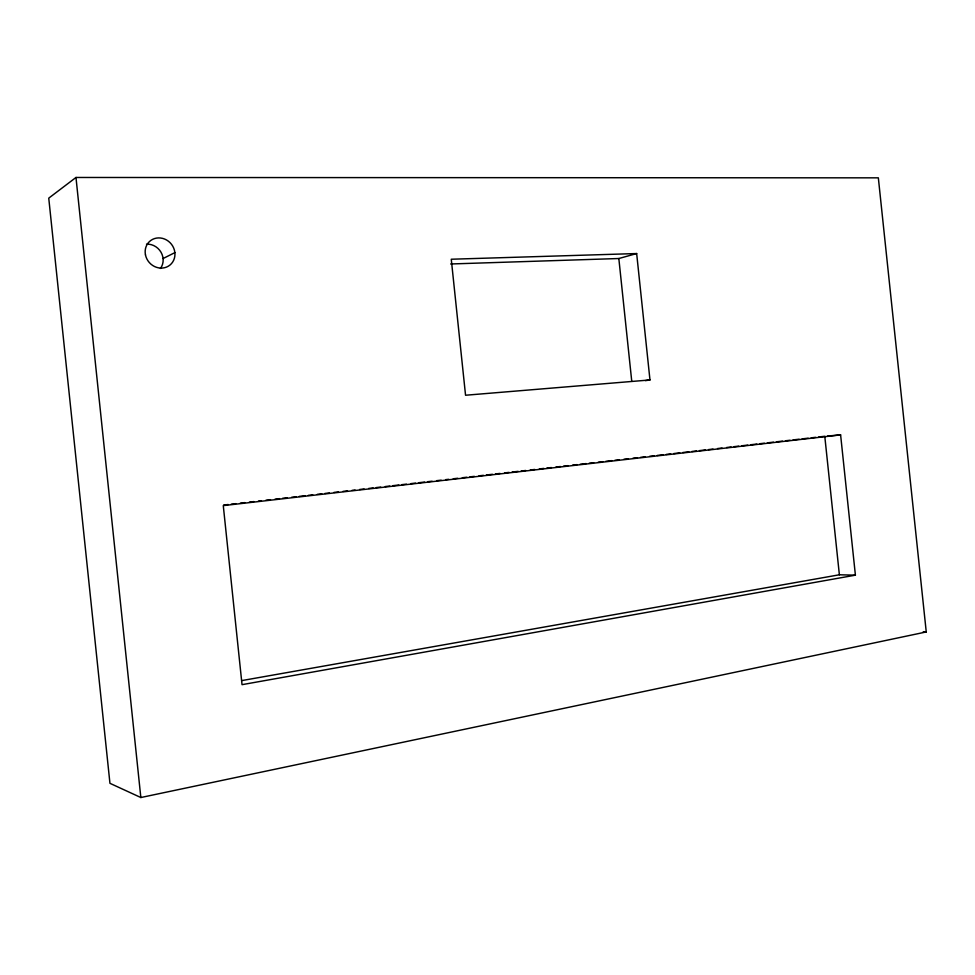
<?xml version="1.0" encoding="UTF-8"?>
<svg xmlns="http://www.w3.org/2000/svg" width="975" height="975" viewBox="0 0 975 975"><rect width="100%" height="100%" fill="white"/><g stroke="black" fill="none" stroke-linecap="round" stroke-linejoin="round"><path stroke-width="1.46" d="M75.977 177.474L48.75 198.144L109.943 783.315L140.839 797.526L926.25 631.946L878.341 177.84L75.977 177.474L140.839 797.526M163.093 258.533L174.878 252.623M450.657 263.981L618.832 258.521L636.663 253.549L649.972 379.957L645.45 380.652M855.404 575.165L242.032 684.669L223.275 505.611L840.608 434.887L855.404 575.165L839.378 574.787L242.019 680.55M223.665 505.038L228.199 504.514M231.221 504.173L235.755 503.648M240.277 503.137L244.81 502.612M249.344 502.101L253.878 501.577M258.412 501.065L261.422 500.711M265.956 500.199L270.489 499.675M275.023 499.163L279.545 498.639M282.567 498.298L287.101 497.774M291.635 497.262L296.168 496.738M299.179 496.397L305.224 495.702M308.246 495.361L312.78 494.837M317.314 494.325L321.835 493.801M324.858 493.46L329.392 492.936M333.925 492.424L338.459 491.9M342.981 491.388L347.514 490.864M352.048 490.352L355.071 489.998M359.592 489.487L364.126 488.962M368.66 488.451L373.193 487.927M376.216 487.585L380.737 487.061M385.271 486.549L389.805 486.025M392.827 485.684L398.86 484.989M401.883 484.648L406.417 484.136M410.95 483.612L415.484 483.088M418.494 482.747L424.539 482.052M427.562 481.711L432.096 481.199M436.629 480.675L441.151 480.163M445.685 479.639L448.707 479.298M453.241 478.774L457.775 478.262M462.296 477.738L466.83 477.226M469.852 476.872L474.386 476.361M478.908 475.837L483.442 475.325M486.464 474.971L492.509 474.289M495.532 473.935L500.053 473.423M504.587 472.899L509.121 472.388M512.143 472.034L518.176 471.352M521.198 470.998L525.732 470.486M530.266 469.962L534.8 469.45M539.321 468.926L543.855 468.414M546.878 468.061L551.411 467.549M555.945 467.025L560.467 466.513M563.489 466.16L568.023 465.648M572.557 465.124L577.09 464.612M580.101 464.271L586.146 463.576M589.168 463.235L593.702 462.711M598.223 462.187L602.757 461.675M605.78 461.333L611.825 460.639M614.847 460.298L619.369 459.773M623.903 459.262L628.436 458.737M632.97 458.213L637.504 457.702M640.514 457.36L645.048 456.836M649.582 456.324L654.115 455.8M657.138 455.459L663.171 454.764M666.193 454.423L670.727 453.899M673.749 453.558L679.782 452.863M682.805 452.522L688.85 451.827M691.872 451.486L696.406 450.962M699.416 450.621L705.461 449.926M708.484 449.585L713.017 449.061M717.539 448.549L722.073 448.025M726.607 447.513L731.14 446.989M734.163 446.648L738.684 446.123M741.707 445.782L747.752 445.087M750.774 444.746L756.819 444.052M759.83 443.71L764.363 443.186M767.386 442.845L773.431 442.15M776.453 441.809L782.486 441.114M785.509 440.773L790.043 440.249M793.065 439.908L799.098 439.213M802.12 438.872L808.165 438.177M811.188 437.836L815.722 437.312M818.732 436.971L824.777 436.276L839.378 574.787M827.653 436.032L840.608 434.887M649.972 379.957L465.55 395.241L451.267 259.228L636.663 253.549M923.227 631.751L926.25 631.946M618.832 258.521L631.751 381.274M146.506 244.164A15.308 14.137 48.3 0 1 161.058 252.306A15.308 14.137 48.3 0 1 160.424 268.466M145.47 254.902A15.612 14.381 49.6 0 0 170.016 265.017A15.612 14.381 49.6 0 0 164.678 239.07A15.612 14.381 49.6 0 0 145.47 254.902"/></g></svg>
